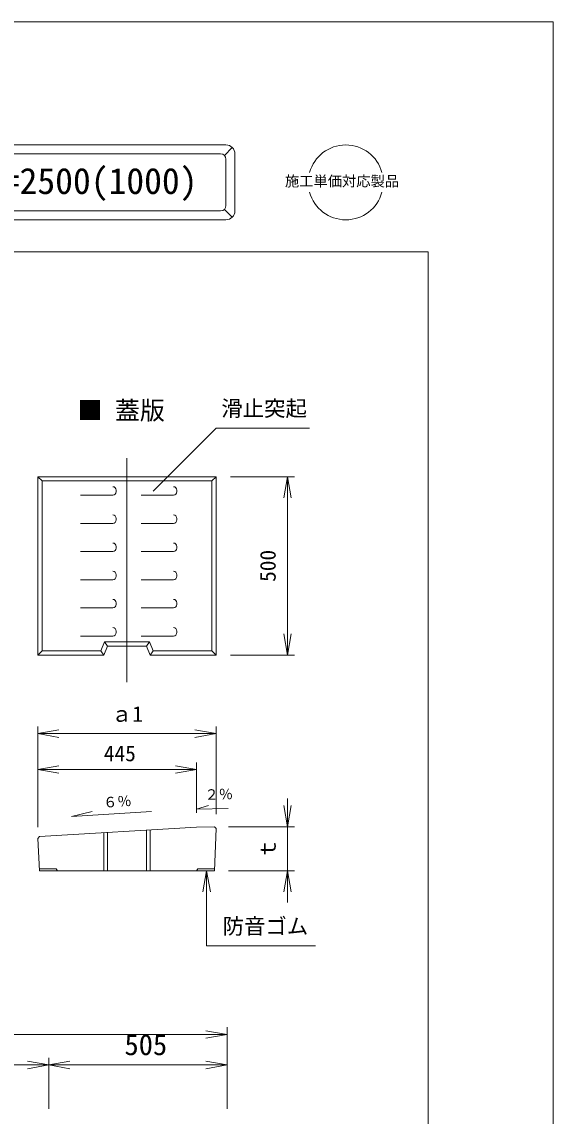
# Model space of a CAD drawing. Units: millimetres, scale not verified. Extents: x 7326 to 28050, y 3664 to 17948.
# Drawn here: x 26561 to 28050, y 14800 to 17868 of the extents above; entities that cross this region are included whole.
import ezdxf
from ezdxf.enums import TextEntityAlignment as Align

# ---------------------------------------------------------------- set-up
doc = ezdxf.new("R2010")
doc.units = ezdxf.units.MM
doc.header["$LTSCALE"] = 20
doc.layers.add('0_2', color=4, linetype='Continuous', lineweight=18)
doc.styles.add('ＭＳ ゴシック-5.0-0.0', font='')
doc.styles.get('ＭＳ ゴシック-5.0-0.0').set_extended_font_data('ＭＳ ゴシック-5.0-0.0')

msp = doc.modelspace()

# ---------------------------------------------------------------- linework, layer by layer
at = {"layer": '0_2'}
for p, q in [((23869.89, 17867.93), (28049.89, 17867.93)), ((28049.89, 11827.93), (28049.89, 17867.93)), ((24614.89, 17522.93), (27132.87, 17522.93)), ((24629.89, 17497.93), (27117.87, 17497.93)), ((27128.48, 17493.53), (27150.55, 17515.6)), ((27157.87, 17497.93), (27157.87, 17337.93)), ((27132.87, 17352.93), (27132.87, 17482.93)), ((24629.89, 17337.93), (27117.87, 17337.93)), ((27128.48, 17342.32), (27150.55, 17320.25)), ((24614.89, 17312.93), (27132.87, 17312.93)), ((27699.89, 17223.27), (24269.89, 17223.27)), ((27699.89, 12137.93), (27699.89, 17223.27)), ((26928.5, 16551.79), (27105.61, 16728.89)), ((27105.61, 16728.89), (27367.52, 16728.89)), ((26855.41, 16645.09), (26855.41, 16016.16)), ((26605.41, 16592.71), (26617.41, 16580.71)), ((26617.41, 16580.71), (27093.41, 16580.71)), ((26617.41, 16104.71), (26617.41, 16580.71)), ((27105.41, 16592.71), (27093.41, 16580.71)), ((27093.41, 16580.71), (27093.41, 16104.71)), ((27145.41, 16592.71), (27325.41, 16592.71)), ((27305.41, 16592.71), (27294.99, 16533.62)), ((27305.41, 16592.71), (27315.83, 16533.62)), ((27305.41, 16092.71), (27305.41, 16592.71)), ((26725.41, 16540.71), (26815.41, 16540.71)), ((26825.41, 16554.71), (26825.41, 16550.71)), ((26895.41, 16540.71), (26985.41, 16540.71)), ((26995.41, 16554.71), (26995.41, 16550.71)), ((26725.41, 16461.71), (26815.41, 16461.71)), ((26825.41, 16475.71), (26825.41, 16471.71)), ((26895.41, 16461.71), (26985.41, 16461.71)), ((26995.41, 16475.71), (26995.41, 16471.71)), ((26825.41, 16396.71), (26825.41, 16392.71)), ((26995.41, 16396.71), (26995.41, 16392.71)), ((26725.41, 16382.71), (26815.41, 16382.71)), ((26895.41, 16382.71), (26985.41, 16382.71)), ((26725.41, 16303.71), (26815.41, 16303.71)), ((26825.41, 16317.71), (26825.41, 16313.71)), ((26895.41, 16303.71), (26985.41, 16303.71)), ((26995.41, 16317.71), (26995.41, 16313.71)), ((26825.41, 16238.71), (26825.41, 16234.71)), ((26995.41, 16238.71), (26995.41, 16234.71)), ((26725.41, 16224.71), (26815.41, 16224.71)), ((26895.41, 16224.71), (26985.41, 16224.71)), ((26725.41, 16145.71), (26815.41, 16145.71)), ((26825.41, 16159.71), (26825.41, 16155.71)), ((26895.41, 16145.71), (26985.41, 16145.71)), ((26995.41, 16159.71), (26995.41, 16155.71)), ((27305.41, 16092.71), (27294.99, 16151.8)), ((27305.41, 16092.71), (27315.83, 16151.8)), ((26792.28, 16129.71), (26782.28, 16104.71)), ((26792.28, 16129.71), (26800.41, 16117.71)), ((26918.53, 16129.71), (26792.28, 16129.71)), ((26918.53, 16129.71), (26910.41, 16117.71)), ((26928.53, 16104.71), (26918.53, 16129.71)), ((26617.41, 16104.71), (26605.41, 16092.71)), ((26782.28, 16104.71), (26617.41, 16104.71)), ((26782.28, 16104.71), (26790.41, 16092.71)), ((26928.53, 16104.71), (26920.41, 16092.71)), ((27093.41, 16104.71), (26928.53, 16104.71)), ((27093.41, 16104.71), (27105.41, 16092.71)), ((27145.41, 16092.71), (27325.41, 16092.71)), ((26605.64, 15610.2), (26605.64, 15892.2)), ((26605.64, 15872.2), (26664.72, 15882.62)), ((26605.64, 15872.2), (27105.18, 15872.2)), ((26605.64, 15872.2), (26664.72, 15861.78)), ((27105.18, 15872.2), (27046.09, 15882.62)), ((27105.18, 15872.2), (27046.09, 15861.78)), ((27105.18, 15707.2), (27105.18, 15892.2)), ((26605.64, 15771.58), (26664.72, 15782)), ((26605.64, 15771.58), (26664.72, 15761.16)), ((26605.64, 15771.58), (27050.41, 15771.58)), ((27050.41, 15771.58), (26991.32, 15782)), ((27050.41, 15771.58), (26991.32, 15761.16)), ((27050.41, 15650.2), (27050.41, 15791.58)), ((27105.21, 15646.3), (27105.21, 15791.58)), ((27305.41, 15611.2), (27305.41, 15690.25)), ((26699.8, 15640.32), (26758.16, 15654.26)), ((26699.8, 15640.32), (26924.22, 15653.79)), ((27050.41, 15660.65), (27084.41, 15670.28)), ((27138.64, 15662.41), (27050.41, 15660.65)), ((27305.41, 15611.2), (27294.99, 15670.29)), ((27305.41, 15611.2), (27315.83, 15670.29)), ((26790.41, 15594.48), (26790.41, 15487.3)), ((26800.41, 15595.08), (26800.41, 15487.3)), ((26910.41, 15601.73), (26910.41, 15487.3)), ((26920.41, 15602.34), (26920.41, 15487.3)), ((27140.41, 15611.2), (27325.41, 15611.2)), ((27305.41, 15611.2), (27305.41, 15487.3)), ((27078.73, 15487.3), (27068.31, 15428.21)), ((27078.73, 15487.3), (27078.73, 15277.03)), ((27078.73, 15487.3), (27089.15, 15428.21)), ((27139.74, 15487.3), (27325.41, 15487.3)), ((27305.41, 15487.3), (27294.99, 15428.21)), ((27305.41, 15487.3), (27305.41, 15399.06)), ((27305.41, 15487.3), (27315.83, 15428.21)), ((27078.73, 15277.03), (27383.49, 15277.03)), ((27135.95, 15028.9), (27076.86, 15039.32)), ((27135.95, 14819.78), (27135.95, 15048.9)), ((24635.95, 15028.9), (27135.95, 15028.9)), ((27135.95, 15028.9), (27076.86, 15018.48)), ((25135.95, 14943.14), (26635.95, 14943.14)), ((26635.95, 14943.14), (26576.86, 14953.56)), ((26635.95, 14943.14), (26576.86, 14932.72)), ((26635.95, 14819.78), (26635.95, 14963.14)), ((26635.95, 14943.14), (26695.03, 14953.56)), ((26635.95, 14943.14), (26695.03, 14932.72)), ((26635.95, 14943.14), (27135.95, 14943.14)), ((27135.95, 14943.14), (27076.86, 14953.56)), ((27135.95, 14943.14), (27076.86, 14932.72))]:
    msp.add_line(p, q, dxfattribs=at)
at = {"layer": '0_2', "color": 2}
for p, q in [((26605.41, 16592.71), (27105.41, 16592.71)), ((26605.41, 16092.71), (26605.41, 16592.71)), ((27105.41, 16092.71), (27105.41, 16592.71)), ((26800.41, 16117.71), (26790.41, 16092.71)), ((26800.41, 16117.71), (26910.41, 16117.71)), ((26910.41, 16117.71), (26920.41, 16092.71)), ((26605.41, 16092.71), (26790.41, 16092.71)), ((26920.41, 16092.71), (27105.41, 16092.71)), ((26610.4, 15583.6), (27050.41, 15610.2)), ((27100.41, 15611.2), (27050.41, 15610.2)), ((27100.41, 15611.2), (27105.21, 15606.3)), ((27105.21, 15606.3), (27100.41, 15487.3)), ((26610.4, 15583.6), (26605.67, 15578.3)), ((26605.67, 15578.3), (26610.41, 15487.3)), ((26610.14, 15493.3), (26656.64, 15493.3)), ((26610.41, 15487.3), (27100.41, 15487.3)), ((26656.64, 15493.3), (26660.34, 15487.3)), ((27054.18, 15493.3), (27050.48, 15487.3)), ((27100.68, 15493.3), (27054.18, 15493.3))]:
    msp.add_line(p, q, dxfattribs=at)
at = {"layer": '0_2'}
for centre, radius, start, end in [((27132.87, 17497.93), 25, 0, 90), ((27117.87, 17482.93), 15, 0, 90), ((27117.87, 17352.93), 15, 270, 0), ((27132.87, 17337.93), 25, 270, 0), ((26815.41, 16554.71), 10, 0, 90), ((26815.41, 16550.71), 10, 270, 0), ((26985.41, 16554.71), 10, 0, 90), ((26985.41, 16550.71), 10, 270, 0), ((26815.41, 16475.71), 10, 0, 90), ((26985.41, 16475.71), 10, 0, 90), ((26815.41, 16471.71), 10, 270, 0), ((26985.41, 16471.71), 10, 270, 0), ((26815.41, 16396.71), 10, 0, 90), ((26815.41, 16392.71), 10, 270, 0), ((26985.41, 16396.71), 10, 0, 90), ((26985.41, 16392.71), 10, 270, 0), ((26815.41, 16317.71), 10, 0, 90), ((26985.41, 16317.71), 10, 0, 90), ((26815.41, 16313.71), 10, 270, 0), ((26985.41, 16313.71), 10, 270, 0), ((26815.41, 16238.71), 10, 0, 90), ((26815.41, 16234.71), 10, 270, 0), ((26985.41, 16238.71), 10, 0, 90), ((26985.41, 16234.71), 10, 270, 0), ((26815.41, 16159.71), 10, 0, 90), ((26985.41, 16159.71), 10, 0, 90), ((26815.41, 16155.71), 10, 270, 0), ((26985.41, 16155.71), 10, 270, 0)]:
    msp.add_arc(centre, radius, start, end, dxfattribs=at)
at = {"layer": '0_2', "color": 2}
for start, end in [(15.08906, 164.91094), (195.08906, 344.91094)]:
    msp.add_arc((27468.74, 17417.93), 105, start, end, dxfattribs=at)

# ---------------------------------------------------------------- texts
at = {"layer": '0_2', "color": 7, "style": 'ＭＳ ゴシック-5.0-0.0'}
for s, height, p in [('ＨＣ－Ｓ型側溝〔車道部路肩用 T-25〕L=2500(1000)', 73.31, (24705.39, 17363.32)), ('施工単価対応製品', 29.33, (27298.26, 17397.93)), ('■ 蓋版', 51.32, (26716.8, 16737.41)), ('滑止突起', 43.99, (27119.84, 16749.04)), ('ａ1', 43.99, (26810.46, 15892.2)), ('445', 43.99, (26790.52, 15781.58)), ('防音ゴム', 43.99, (27123.48, 15297.02)), ('505', 58.65, (26848.45, 14953.14))]:
    msp.add_text(s, height=height, dxfattribs=at).set_placement(p, align=Align.BOTTOM_LEFT)
for s, height, rotation, p in [('500', 43.99, 90, (27285.42, 16297.75)), ('２％', 29.33, 1.146, (27073.09, 15677.75)), ('６％', 29.33, 3.434, (26789.83, 15655.68)), ('ｔ', 43.99, 90, (27285.4, 15519.25))]:
    msp.add_text(s, height=height, rotation=rotation, dxfattribs=at).set_placement(p, align=Align.BOTTOM_LEFT)

doc.saveas('drawing.dxf')
